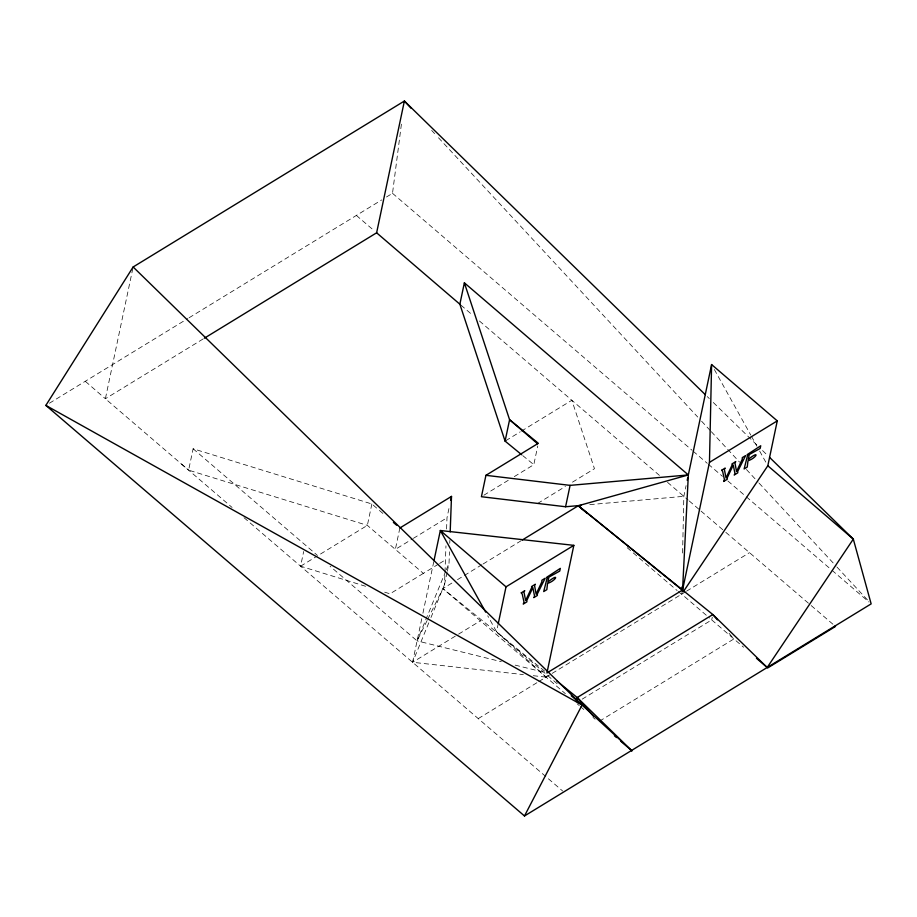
<?xml version="1.0" encoding="UTF-8"?>
<svg xmlns="http://www.w3.org/2000/svg" width="917" height="917" viewBox="0 0 917 917"><rect width="100%" height="100%" fill="white"/><g stroke="black" fill="none" stroke-linecap="round" stroke-linejoin="round"><path stroke-width="0.69" stroke-dasharray="4.58 3.44" d="M682.592 553.031L683.83 496.326L686.088 485.632M430.967 617.542L444.527 584.553L444.928 573.583M444.986 572.219L445.96 545.844M446.579 529.006L446.992 517.784L449.25 507.09M447.336 571.188L449.032 563.176L449.456 551.805M449.766 543.277L449.869 540.434M386.493 196.995L392.51 193.315L401.646 122.328M132.839 268.383L105.375 398.757L232.093 507.456M438.464 564.138L423.345 573.389L367.362 525.372L188.615 470.157L193.12 448.768L371.866 503.983L378.331 509.52M365.596 586.284L300.581 566.202L303.676 551.495M371.866 503.983L367.362 525.372L318.795 555.072M399.858 527.997L395.353 549.386L412.169 539.093M421.751 618.734L412.581 662.28L523.343 674.591M422.92 613.198L434.005 560.585M444.527 584.553L447.06 572.529M498.321 623.342L496.555 631.721L546.062 677.124L546.933 672.975M514.311 476.599L533.809 464.678L537.752 445.96M682.557 589.998L681.686 594.147L709.575 618.058M582.203 699.144L711.718 619.903L712.28 617.233M445.788 571.073L417.086 640.891L501.347 661.707M446.327 569.755L449.032 563.176M428.801 622.803L412.581 662.28L457.388 634.862M427.15 620.477L417.086 640.891L330.097 566.27M427.769 619.204L442.865 588.599L452.62 582.627M49.438 403.205L187.859 318.52M189.074 317.775L381.667 199.952M203.115 338.958L105.375 398.757L85.281 381.277M300.581 566.202L317.58 555.805M505.817 440.664L520.226 431.85M521.418 431.116L571.841 400.259L594.457 468.702L570.259 483.511M413.361 538.359L446.992 517.784M483.867 495.226L508.224 480.325M423.345 573.389L389.989 593.815L384.567 592.141M439.621 563.428L445.433 559.874M537.694 503.433L565.422 486.468M457.503 579.647L481.906 564.712M483.121 563.966L520.936 540.835M458.592 634.128L480.393 620.786M478.25 718.607L537.591 682.305M538.795 681.56L550.945 674.133M552.16 673.387L685.32 591.923M686.535 591.178L749.498 552.653M599.512 721.175L733.909 638.943L728.419 632.581M589.803 504.625L683.83 496.326M533.281 675.703L546.062 677.124M515.159 665.123L545.558 672.631M181.577 464.128L188.615 470.157M544.721 671.187L442.865 588.599L565.365 693.676M522.759 455.611L533.809 464.678M392.51 193.315L692.071 450.27M693.149 451.198L707.259 463.303M708.348 464.231L722.458 476.336M727.88 480.989L745.246 495.879M746.335 496.819L830.997 569.434M832.074 570.363L868.984 602.022M356.358 215.426L374.491 230.981M460.953 305.143L471.819 314.462M479.431 320.996L659.908 475.808M667.519 482.331L688.14 500.017M689.217 500.946L699.98 510.173M701.058 511.101L724.739 531.413M725.817 532.341L810.112 604.647M811.19 605.575L834.997 625.99M711.718 619.903L743.572 647.23M627.159 547.678L677.136 590.548M678.213 591.476L681.48 594.273M379.397 510.448L383.707 514.139M557.169 683.704L496.555 631.721L487.718 615.8M577.148 703.786L579.257 705.597M580.323 706.503L584.542 710.125M593.001 717.381L595.122 719.192M193.12 448.768L317.041 555.072M244.048 517.715L562.66 791.016M707.271 396.603L709.288 398.563M713.311 402.494L757.58 445.685M762.577 450.556L767.575 455.44M431.678 130.432L434.601 133.584M438.498 137.779L697.699 417.017M701.597 421.212L710.366 430.669M711.34 431.712L739.595 462.157M746.427 469.504L758.118 482.101M759.093 483.156L836.075 566.087M837.049 567.142L869.201 601.781M714.343 369.505L750.759 435.071M751.447 436.309L756.938 446.178M759.654 451.072L766.452 463.314"/><path stroke-width="1.38" d="M681.778 589.895L681.847 587.052M682.282 591.339L709.46 462.374L711.603 364.553L777.272 420.88L767.816 465.767L683.28 591.763M450.19 531.917L451.508 496.395L399.858 527.997M711.603 364.553L688.335 474.937L682.557 589.998L712.841 614.55L767.185 667.484L853.314 539.104L769.581 457.388M204.342 338.213L376.623 232.803L404.386 101.03L705.265 394.631M521.658 454.706L505.084 441.111L459.864 304.215L464.369 282.826L688.335 474.937L578.283 505.748L522.163 540.079M434.005 560.585L440.343 530.507L573.836 545.351L546.933 672.975L682.557 589.998L578.283 505.748L586.972 513.211M450.66 500.407L451.508 496.395M464.369 282.826L509.588 419.722L538.313 443.289L485.93 475.327L481.425 496.716L565.583 506.757L581.252 505.382M498.321 623.342L506.024 586.834L573.836 545.351M565.583 506.757L570.099 485.368L688.335 474.937M576.369 701.539L577.217 697.528L712.841 614.55L717.426 619.858M687.211 480.29L687.773 477.608M524.49 815.97L582.054 705.058L133.137 266.985L45.85 405.394L524.49 815.97L871.15 603.879L853.314 539.104L767.816 465.767M133.137 266.985L404.386 101.03L411.217 108.378M505.817 440.664L505.084 441.111L509.588 419.722L537.58 443.736M709.46 462.374L777.272 420.88M485.93 475.327L570.099 485.368M631.309 750.61L632.077 750.897L620.832 741.257M45.85 405.394L582.054 705.058L631.561 750.461L577.217 697.528L556.665 680.872M578.283 505.748L682.351 590.135M376.623 232.803L459.864 304.215M834.997 625.99L835.513 626.437L767.701 667.931L756.456 658.28M506.024 586.834L440.343 530.507L485.678 612.132M393.393 522.449L396.625 525.223M571.234 695.774L582.054 705.058M614.39 735.732L616.533 737.566M577.217 697.528L593.712 716.613M547.208 577.721L543.712 591.557L546.841 589.654L547.541 583.395C556.023 580.77 560.287 572.013 547.827 582.031L548.859 577.148L559.748 571.073L560.31 568.38L546.727 577.274L547.208 577.721M747.63 455.107L744.134 468.954L747.252 467.04L747.963 460.781C756.433 458.168 760.697 449.399 748.249 459.417L749.269 454.534L760.159 448.459L760.732 445.765L747.137 454.66L747.63 455.107M521.269 592.852L522.22 594.056L524.008 602.137L523.263 604.074L526.897 601.85L526.851 600.394L532.834 587.625L534.6 596.348L533.786 597.632L537.362 595.454L537.316 593.987L545.179 578.214L541.878 580.243L541.832 581.871L536.124 594.159L534.542 585.482L535.345 584.232L531.528 586.571L531.975 587.006L525.624 600.578L523.939 591.969L524.776 590.697L521.269 592.852M721.679 470.238L722.642 471.441L724.419 479.522L723.673 481.459L727.307 479.236L727.261 477.78L733.256 465.022L735.021 473.734L734.196 475.017L737.772 472.84L737.726 471.384L745.601 455.6L742.289 457.629L742.254 459.257L736.534 471.544L734.953 462.867L735.755 461.618L731.938 463.956L732.396 464.392L726.035 477.975L724.35 469.355L725.187 468.083L721.679 470.238"/></g></svg>
